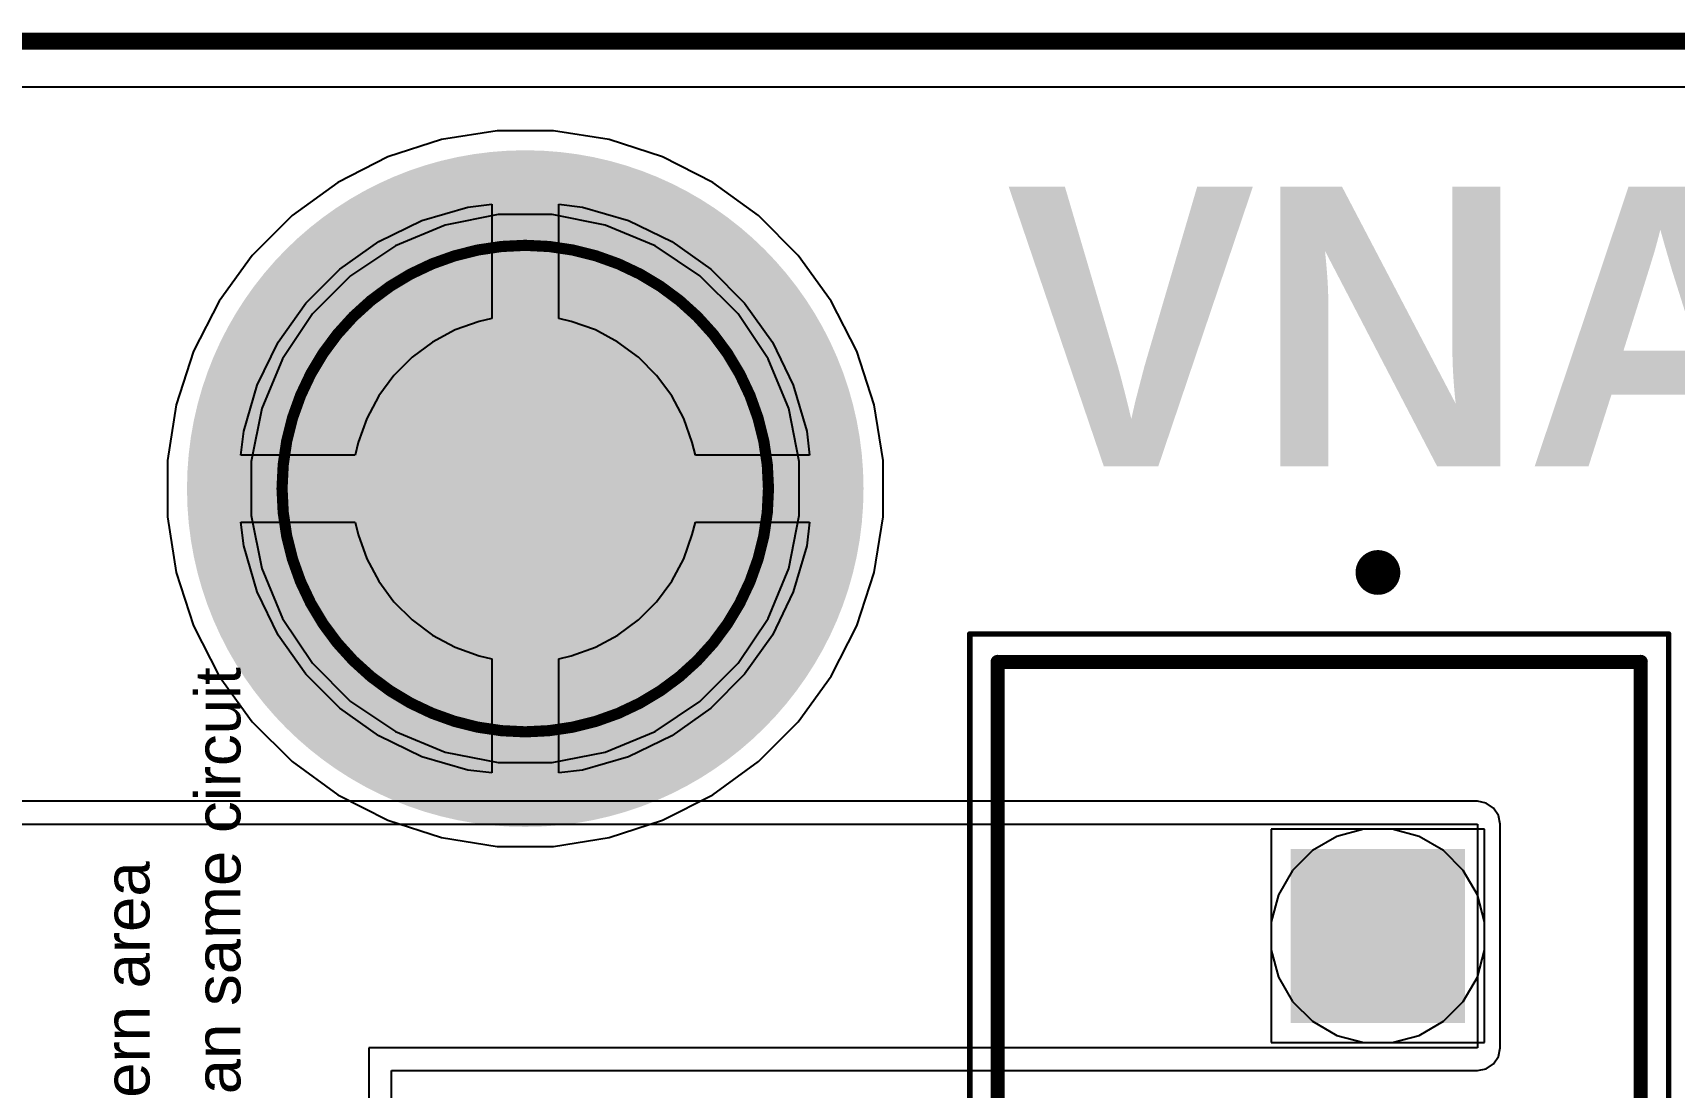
# Model space of a CAD drawing. Header units: inches. Extents: x 0 to 110, y 0 to 95.
# Drawn here: x 72.5 to 87.17, y 85.65 to 95.08 of the extents above; entities that cross this region are included whole.
import ezdxf

# ---------------------------------------------------------------- set-up
doc = ezdxf.new("R2010")
doc.units = ezdxf.units.IN
for name, color, linetype in [('Board Shape', 56, 'Continuous'), ('Bottom Layer', 5, 'Continuous'), ('Bottom Solder', 6, 'Continuous'), ('Int1', 16, 'Continuous'), ('Int2', 76, 'Continuous'), ('Mechanical 13', 56, 'Continuous'), ('Multi-Layer', 9, 'Continuous'), ('Pad Holes', 156, 'Continuous'), ('Top 3D Body', 56, 'Continuous'), ('Top Courtyard', 56, 'Continuous'), ('Top Layer', 1, 'Continuous'), ('Top Overlay', 2, 'Continuous'), ('Top Paste', 8, 'Continuous'), ('Top Solder', 216, 'Continuous')]:
    doc.layers.add(name, color=color, linetype=linetype)
doc.styles.add('Arial', font='', dxfattribs={"height": 0.2})
doc.styles.add('Century Gothic_Bold', font='', dxfattribs={"height": 0.2})
doc.styles.get('Arial').set_extended_font_data('Arial')
doc.styles.get('Century Gothic_Bold').set_extended_font_data('Century Gothic', bold=True)

# ---------------------------------------------------------------- blocks, each defined once
blk = doc.blocks.new('DF40C_40DS_1029')
at = {"layer": 'Bottom Layer'}
h = blk.add_hatch(color=5, dxfattribs=at)
edge = h.paths.add_edge_path()
edge.add_arc((14, -4.5), 2.25, 0, 360)
at = {"layer": 'Bottom Solder'}
h = blk.add_hatch(color=6, dxfattribs=at)
edge = h.paths.add_edge_path()
edge.add_arc((14, -4.5), 2.275, 0, 360)
at = {"layer": 'Int1'}
h = blk.add_hatch(color=16, dxfattribs=at)
edge = h.paths.add_edge_path()
edge.add_arc((14, -4.5), 2.25, 0, 360)
at = {"layer": 'Int2'}
h = blk.add_hatch(color=76, dxfattribs=at)
edge = h.paths.add_edge_path()
edge.add_arc((14, -4.5), 2.25, 0, 360)
at = {"layer": 'Pad Holes'}
h = blk.add_hatch(color=7, dxfattribs=at)
edge = h.paths.add_edge_path()
edge.add_arc((14, -4.5), 1.8, 0, 360)
at = {"layer": 'Top Layer'}
h = blk.add_hatch(color=1, dxfattribs=at)
edge = h.paths.add_edge_path()
edge.add_arc((14, -4.5), 3, 0, 360)
at = {"layer": 'Top Solder'}
h = blk.add_hatch(color=216, dxfattribs=at)
edge = h.paths.add_edge_path()
edge.add_arc((14, -4.5), 3.025, 0, 360)
at = {"layer": 'Top 3D Body'}
for points in [[(16.175, -4.5, 0.1, 0.1, 1), (11.825, -4.5, 0.1, 0.1, 1)], [(11.8, -4.5, 0.05, 0.05, 1), (11.85, -4.5, 0.05, 0.05, 1)], [(16.15, -4.5, 0.05, 0.05, 1), (16.2, -4.5, 0.05, 0.05, 1)]]:
    blk.add_lwpolyline(points, format="xyseb", close=True, dxfattribs=at)
at = {"layer": 'Top Paste'}
for p, q in [((13.076, -2.103), (13.487, -1.983)), ((13.487, -1.983), (13.7, -1.958)), ((13.7, -1.958), (13.7, -1.958)), ((13.7, -1.958), (13.7, -2.979)), ((14.3, -2.979), (14.3, -1.958)), ((14.3, -1.958), (14.513, -1.983)), ((14.513, -1.983), (14.924, -2.103)), ((12.69, -2.29), (13.076, -2.103)), ((14.924, -2.103), (15.31, -2.29)), ((12.341, -2.538), (12.69, -2.29)), ((15.31, -2.29), (15.659, -2.538)), ((12.038, -2.841), (12.341, -2.538)), ((15.659, -2.538), (15.962, -2.841)), ((11.79, -3.19), (12.038, -2.841)), ((15.962, -2.841), (16.21, -3.19)), ((13.589, -3.006), (13.373, -3.082)), ((13.7, -2.979), (13.589, -3.006)), ((13.7, -2.979), (13.7, -2.979)), ((14.411, -3.006), (14.3, -2.979)), ((14.3, -2.979), (14.3, -2.979)), ((14.3, -2.979), (14.3, -2.979)), ((14.627, -3.082), (14.411, -3.006)), ((11.603, -3.576), (11.79, -3.19)), ((13.171, -3.19), (12.988, -3.326)), ((13.373, -3.082), (13.171, -3.19)), ((14.829, -3.19), (14.627, -3.082)), ((15.012, -3.326), (14.829, -3.19)), ((16.21, -3.19), (16.397, -3.576)), ((12.988, -3.326), (12.826, -3.488)), ((15.174, -3.488), (15.012, -3.326)), ((12.826, -3.488), (12.69, -3.671)), ((15.31, -3.671), (15.174, -3.488)), ((11.483, -3.987), (11.603, -3.576)), ((16.397, -3.576), (16.517, -3.987)), ((12.69, -3.671), (12.582, -3.873)), ((15.418, -3.873), (15.31, -3.671)), ((12.582, -3.873), (12.506, -4.089)), ((15.494, -4.089), (15.418, -3.873)), ((11.458, -4.2), (11.483, -3.987)), ((12.506, -4.089), (12.479, -4.2)), ((15.521, -4.2), (15.494, -4.089)), ((16.517, -3.987), (16.542, -4.2)), ((12.479, -4.2), (11.458, -4.2)), ((12.479, -4.2), (12.479, -4.2)), ((12.479, -4.2), (12.479, -4.2)), ((16.542, -4.2), (15.521, -4.2)), ((15.521, -4.2), (15.521, -4.2)), ((16.542, -4.2), (16.542, -4.2)), ((11.483, -5.013), (11.458, -4.8)), ((11.458, -4.8), (11.458, -4.8)), ((11.458, -4.8), (12.479, -4.8)), ((12.479, -4.8), (12.479, -4.8)), ((12.479, -4.8), (12.506, -4.911)), ((15.494, -4.911), (15.521, -4.8)), ((15.521, -4.8), (16.542, -4.8)), ((15.521, -4.8), (15.521, -4.8)), ((15.521, -4.8), (15.521, -4.8)), ((16.542, -4.8), (16.517, -5.013)), ((12.506, -4.911), (12.582, -5.127)), ((15.418, -5.127), (15.494, -4.911)), ((11.603, -5.424), (11.483, -5.013)), ((12.582, -5.127), (12.69, -5.329)), ((15.31, -5.329), (15.418, -5.127)), ((16.517, -5.013), (16.397, -5.424)), ((11.79, -5.81), (11.603, -5.424)), ((12.69, -5.329), (12.826, -5.512)), ((15.174, -5.512), (15.31, -5.329)), ((16.397, -5.424), (16.21, -5.81)), ((12.826, -5.512), (12.988, -5.674)), ((15.012, -5.674), (15.174, -5.512)), ((12.988, -5.674), (13.171, -5.81)), ((14.829, -5.81), (15.012, -5.674)), ((12.038, -6.159), (11.79, -5.81)), ((13.171, -5.81), (13.373, -5.918)), ((14.627, -5.918), (14.829, -5.81)), ((16.21, -5.81), (15.962, -6.159)), ((13.373, -5.918), (13.589, -5.994)), ((13.589, -5.994), (13.7, -6.021)), ((14.3, -6.021), (14.411, -5.994)), ((14.411, -5.994), (14.627, -5.918)), ((12.341, -6.462), (12.038, -6.159)), ((13.7, -6.021), (13.7, -7.042)), ((13.7, -6.021), (13.7, -6.021)), ((13.7, -6.021), (13.7, -6.021)), ((14.3, -7.042), (14.3, -6.021)), ((14.3, -6.021), (14.3, -6.021)), ((15.962, -6.159), (15.659, -6.462)), ((12.69, -6.71), (12.341, -6.462)), ((15.659, -6.462), (15.31, -6.71)), ((13.076, -6.897), (12.69, -6.71)), ((15.31, -6.71), (14.924, -6.897)), ((13.487, -7.017), (13.076, -6.897)), ((14.924, -6.897), (14.513, -7.017)), ((13.7, -7.042), (13.487, -7.017)), ((14.513, -7.017), (14.3, -7.042)), ((14.3, -7.042), (14.3, -7.042))]:
    blk.add_line(p, q, dxfattribs=at)
at = {"layer": 'Mechanical 13', "style": 'Arial'}
for s, p in [('No Pattern area', (6.66, -1.14)), ('other than same circuit', (6.66, -1.953))]:
    blk.add_text(s, height=0.4064, dxfattribs=at).set_placement(p)
blk = doc.blocks.new('CWF_5_1132')
at = {"layer": 'Bottom Layer'}
h = blk.add_hatch(color=5, dxfattribs=at)
edge = h.paths.add_edge_path()
edge.add_arc((-5, -0.525), 0.754, 0, 360)
h = blk.add_hatch(color=5, dxfattribs=at)
edge = h.paths.add_edge_path()
edge.add_arc((-2.5, -0.525), 0.754, 0, 360)
h = blk.add_hatch(color=5, dxfattribs=at)
edge = h.paths.add_edge_path()
edge.add_arc((0, -0.525), 0.754, 0, 360)
h = blk.add_hatch(color=5, dxfattribs=at)
edge = h.paths.add_edge_path()
edge.add_arc((2.5, -0.525), 0.754, 0, 360)
blk.add_hatch(color=5, dxfattribs=at).paths.add_polyline_path([(4.246, 0.229), (5.754, 0.229), (5.754, -1.279), (4.246, -1.279)])
at = {"layer": 'Bottom Solder'}
h = blk.add_hatch(color=6, dxfattribs=at)
edge = h.paths.add_edge_path()
edge.add_arc((-5, -0.525), 0.779, 0, 360)
h = blk.add_hatch(color=6, dxfattribs=at)
edge = h.paths.add_edge_path()
edge.add_arc((-2.5, -0.525), 0.779, 0, 360)
h = blk.add_hatch(color=6, dxfattribs=at)
edge = h.paths.add_edge_path()
edge.add_arc((0, -0.525), 0.779, 0, 360)
h = blk.add_hatch(color=6, dxfattribs=at)
edge = h.paths.add_edge_path()
edge.add_arc((2.5, -0.525), 0.779, 0, 360)
blk.add_hatch(color=6, dxfattribs=at).paths.add_polyline_path([(4.221, 0.254), (5.779, 0.254), (5.779, -1.304), (4.221, -1.304)])
at = {"layer": 'Int1'}
h = blk.add_hatch(color=16, dxfattribs=at)
edge = h.paths.add_edge_path()
edge.add_arc((-5, -0.525), 0.754, 0, 360)
h = blk.add_hatch(color=16, dxfattribs=at)
edge = h.paths.add_edge_path()
edge.add_arc((-2.5, -0.525), 0.754, 0, 360)
h = blk.add_hatch(color=16, dxfattribs=at)
edge = h.paths.add_edge_path()
edge.add_arc((0, -0.525), 0.754, 0, 360)
h = blk.add_hatch(color=16, dxfattribs=at)
edge = h.paths.add_edge_path()
edge.add_arc((2.5, -0.525), 0.754, 0, 360)
h = blk.add_hatch(color=16, dxfattribs=at)
edge = h.paths.add_edge_path()
edge.add_arc((5, -0.525), 0.754, 0, 360)
at = {"layer": 'Int2'}
h = blk.add_hatch(color=76, dxfattribs=at)
edge = h.paths.add_edge_path()
edge.add_arc((-5, -0.525), 0.754, 0, 360)
h = blk.add_hatch(color=76, dxfattribs=at)
edge = h.paths.add_edge_path()
edge.add_arc((-2.5, -0.525), 0.754, 0, 360)
h = blk.add_hatch(color=76, dxfattribs=at)
edge = h.paths.add_edge_path()
edge.add_arc((0, -0.525), 0.754, 0, 360)
h = blk.add_hatch(color=76, dxfattribs=at)
edge = h.paths.add_edge_path()
edge.add_arc((2.5, -0.525), 0.754, 0, 360)
h = blk.add_hatch(color=76, dxfattribs=at)
edge = h.paths.add_edge_path()
edge.add_arc((5, -0.525), 0.754, 0, 360)
at = {"layer": 'Multi-Layer'}
h = blk.add_hatch(color=9, dxfattribs=at)
edge = h.paths.add_edge_path()
edge.add_arc((-5, -0.525), 0.754, 0, 360)
h = blk.add_hatch(color=9, dxfattribs=at)
edge = h.paths.add_edge_path()
edge.add_arc((-2.5, -0.525), 0.754, 0, 360)
h = blk.add_hatch(color=9, dxfattribs=at)
edge = h.paths.add_edge_path()
edge.add_arc((0, -0.525), 0.754, 0, 360)
h = blk.add_hatch(color=9, dxfattribs=at)
edge = h.paths.add_edge_path()
edge.add_arc((2.5, -0.525), 0.754, 0, 360)
at = {"layer": 'Pad Holes'}
h = blk.add_hatch(color=7, dxfattribs=at)
edge = h.paths.add_edge_path()
edge.add_arc((-5, -0.525), 0.5, 0, 360)
h = blk.add_hatch(color=7, dxfattribs=at)
edge = h.paths.add_edge_path()
edge.add_arc((-2.5, -0.525), 0.5, 0, 360)
h = blk.add_hatch(color=7, dxfattribs=at)
edge = h.paths.add_edge_path()
edge.add_arc((0, -0.525), 0.5, 0, 360)
h = blk.add_hatch(color=7, dxfattribs=at)
edge = h.paths.add_edge_path()
edge.add_arc((2.5, -0.525), 0.5, 0, 360)
h = blk.add_hatch(color=7, dxfattribs=at)
edge = h.paths.add_edge_path()
edge.add_arc((5, -0.525), 0.5, 0, 360)
at = {"layer": 'Top Layer'}
h = blk.add_hatch(color=1, dxfattribs=at)
edge = h.paths.add_edge_path()
edge.add_arc((-5, -0.525), 0.754, 0, 360)
h = blk.add_hatch(color=1, dxfattribs=at)
edge = h.paths.add_edge_path()
edge.add_arc((-2.5, -0.525), 0.754, 0, 360)
h = blk.add_hatch(color=1, dxfattribs=at)
edge = h.paths.add_edge_path()
edge.add_arc((0, -0.525), 0.754, 0, 360)
h = blk.add_hatch(color=1, dxfattribs=at)
edge = h.paths.add_edge_path()
edge.add_arc((2.5, -0.525), 0.754, 0, 360)
blk.add_hatch(color=1, dxfattribs=at).paths.add_polyline_path([(4.246, 0.229), (5.754, 0.229), (5.754, -1.279), (4.246, -1.279)])
at = {"layer": 'Top Solder'}
h = blk.add_hatch(color=216, dxfattribs=at)
edge = h.paths.add_edge_path()
edge.add_arc((-5, -0.525), 0.779, 0, 360)
h = blk.add_hatch(color=216, dxfattribs=at)
edge = h.paths.add_edge_path()
edge.add_arc((-2.5, -0.525), 0.779, 0, 360)
h = blk.add_hatch(color=216, dxfattribs=at)
edge = h.paths.add_edge_path()
edge.add_arc((0, -0.525), 0.779, 0, 360)
h = blk.add_hatch(color=216, dxfattribs=at)
edge = h.paths.add_edge_path()
edge.add_arc((2.5, -0.525), 0.779, 0, 360)
blk.add_hatch(color=216, dxfattribs=at).paths.add_polyline_path([(4.221, 0.254), (5.779, 0.254), (5.779, -1.304), (4.221, -1.304)])
at = {"layer": 'Mechanical 13'}
for points in [[(-7.45, 2.875, 0.127, 0.127, 0), (7.45, 2.875, 0.127, 0.127, 0)], [(-7.45, 2.875, 0.127, 0.127, 0), (-7.45, -2.875, 0.127, 0.127, 0)], [(7.45, 2.875, 0.127, 0.127, 0), (7.45, -2.875, 0.127, 0.127, 0)], [(-7.45, -2.875, 0.127, 0.127, 0), (7.45, -2.875, 0.127, 0.127, 0)]]:
    blk.add_lwpolyline(points, format="xyseb", dxfattribs=at)
for points in [[(-7.482, 2.875, 0.0635, 0.0635, 1), (-7.418, 2.875, 0.0635, 0.0635, 1)], [(-7.482, 2.875, 0.0635, 0.0635, 1), (-7.418, 2.875, 0.0635, 0.0635, 1)], [(7.418, 2.875, 0.0635, 0.0635, 1), (7.482, 2.875, 0.0635, 0.0635, 1)], [(7.418, 2.875, 0.0635, 0.0635, 1), (7.482, 2.875, 0.0635, 0.0635, 1)], [(8.35, -0.525, 0.2, 0.2, 1), (8.15, -0.525, 0.2, 0.2, 1)], [(8.1, -0.525, 0.1, 0.1, 1), (8.2, -0.525, 0.1, 0.1, 1)], [(8.3, -0.525, 0.1, 0.1, 1), (8.4, -0.525, 0.1, 0.1, 1)], [(-7.482, -2.875, 0.0635, 0.0635, 1), (-7.418, -2.875, 0.0635, 0.0635, 1)], [(-7.482, -2.875, 0.0635, 0.0635, 1), (-7.418, -2.875, 0.0635, 0.0635, 1)], [(7.418, -2.875, 0.0635, 0.0635, 1), (7.482, -2.875, 0.0635, 0.0635, 1)], [(7.418, -2.875, 0.0635, 0.0635, 1), (7.482, -2.875, 0.0635, 0.0635, 1)]]:
    blk.add_lwpolyline(points, format="xyseb", close=True, dxfattribs=at)
at = {"layer": 'Top Courtyard'}
for points in [[(-7.7, 3.125, 0.05, 0.05, 0), (7.7, 3.125, 0.05, 0.05, 0)], [(-7.7, 3.125, 0.05, 0.05, 0), (-7.7, -3.125, 0.05, 0.05, 0)], [(7.7, 3.125, 0.05, 0.05, 0), (7.7, -3.125, 0.05, 0.05, 0)], [(-7.7, -3.125, 0.05, 0.05, 0), (7.7, -3.125, 0.05, 0.05, 0)]]:
    blk.add_lwpolyline(points, format="xyseb", dxfattribs=at)
for points in [[(-7.712, 3.125, 0.025, 0.025, 1), (-7.688, 3.125, 0.025, 0.025, 1)], [(-7.712, 3.125, 0.025, 0.025, 1), (-7.688, 3.125, 0.025, 0.025, 1)], [(7.688, 3.125, 0.025, 0.025, 1), (7.712, 3.125, 0.025, 0.025, 1)], [(7.688, 3.125, 0.025, 0.025, 1), (7.712, 3.125, 0.025, 0.025, 1)], [(-7.712, -3.125, 0.025, 0.025, 1), (-7.688, -3.125, 0.025, 0.025, 1)], [(-7.712, -3.125, 0.025, 0.025, 1), (-7.688, -3.125, 0.025, 0.025, 1)], [(7.688, -3.125, 0.025, 0.025, 1), (7.712, -3.125, 0.025, 0.025, 1)], [(7.688, -3.125, 0.025, 0.025, 1), (7.712, -3.125, 0.025, 0.025, 1)]]:
    blk.add_lwpolyline(points, format="xyseb", close=True, dxfattribs=at)
at = {"layer": 'Top Overlay'}
for points in [[(-7.45, 2.875, 0.127, 0.127, 0), (-7.45, -2.875, 0.127, 0.127, 0)], [(-7.45, 2.875, 0.127, 0.127, 0), (7.45, 2.875, 0.127, 0.127, 0)], [(7.45, 2.875, 0.127, 0.127, 0), (7.45, -2.875, 0.127, 0.127, 0)], [(-7.45, -2.875, 0.127, 0.127, 0), (7.45, -2.875, 0.127, 0.127, 0)]]:
    blk.add_lwpolyline(points, format="xyseb", dxfattribs=at)
for points in [[(-7.482, 2.875, 0.0635, 0.0635, 1), (-7.418, 2.875, 0.0635, 0.0635, 1)], [(-7.482, 2.875, 0.0635, 0.0635, 1), (-7.418, 2.875, 0.0635, 0.0635, 1)], [(7.418, 2.875, 0.0635, 0.0635, 1), (7.482, 2.875, 0.0635, 0.0635, 1)], [(7.418, 2.875, 0.0635, 0.0635, 1), (7.482, 2.875, 0.0635, 0.0635, 1)], [(8.35, -0.525, 0.2, 0.2, 1), (8.15, -0.525, 0.2, 0.2, 1)], [(8.1, -0.525, 0.1, 0.1, 1), (8.2, -0.525, 0.1, 0.1, 1)], [(8.3, -0.525, 0.1, 0.1, 1), (8.4, -0.525, 0.1, 0.1, 1)], [(-7.482, -2.875, 0.0635, 0.0635, 1), (-7.418, -2.875, 0.0635, 0.0635, 1)], [(-7.482, -2.875, 0.0635, 0.0635, 1), (-7.418, -2.875, 0.0635, 0.0635, 1)], [(7.418, -2.875, 0.0635, 0.0635, 1), (7.482, -2.875, 0.0635, 0.0635, 1)], [(7.418, -2.875, 0.0635, 0.0635, 1), (7.482, -2.875, 0.0635, 0.0635, 1)]]:
    blk.add_lwpolyline(points, format="xyseb", close=True, dxfattribs=at)

msp = doc.modelspace()

# ---------------------------------------------------------------- linework, layer by layer
at = {"layer": 'Board Shape'}
msp.add_lwpolyline([(2, 95, 0.15, 0.15, 0), (89.072, 95, 0.15, 0.15, 0)], format="xyseb", dxfattribs=at)
at = {"layer": 'Int1'}
for p, q in [((2, 94.592), (89.072, 94.592)), ((76.185, 93.356), (75.739, 93.171)), ((76.659, 93.45), (76.185, 93.356)), ((77.141, 93.45), (76.659, 93.45)), ((77.615, 93.356), (77.141, 93.45)), ((78.061, 93.171), (77.615, 93.356)), ((75.739, 93.171), (75.338, 92.903)), ((78.462, 92.903), (78.061, 93.171)), ((75.338, 92.903), (74.997, 92.562)), ((78.803, 92.562), (78.462, 92.903)), ((74.997, 92.562), (74.729, 92.161)), ((79.071, 92.161), (78.803, 92.562)), ((74.729, 92.161), (74.544, 91.715)), ((79.256, 91.715), (79.071, 92.161)), ((74.544, 91.715), (74.45, 91.241)), ((79.35, 91.241), (79.256, 91.715)), ((74.45, 91.241), (74.45, 90.759)), ((79.35, 90.759), (79.35, 91.241)), ((74.45, 90.759), (74.544, 90.285)), ((79.256, 90.285), (79.35, 90.759)), ((74.544, 90.285), (74.729, 89.839)), ((79.071, 89.839), (79.256, 90.285)), ((74.729, 89.839), (74.997, 89.438)), ((78.803, 89.438), (79.071, 89.839)), ((74.997, 89.438), (75.338, 89.097)), ((78.462, 89.097), (78.803, 89.438)), ((75.338, 89.097), (75.739, 88.829)), ((78.061, 88.829), (78.462, 89.097)), ((75.739, 88.829), (76.185, 88.644)), ((77.615, 88.644), (78.061, 88.829)), ((76.185, 88.644), (76.659, 88.55)), ((76.659, 88.55), (77.141, 88.55)), ((77.141, 88.55), (77.615, 88.644)), ((85.414, 88.204), (71.25, 88.204)), ((85.492, 88.188), (85.414, 88.204)), ((85.558, 88.144), (85.492, 88.188)), ((85.602, 88.078), (85.558, 88.144)), ((85.618, 88), (85.602, 88.078)), ((71.25, 88), (85.414, 88)), ((85.414, 88), (85.414, 86)), ((85.618, 86), (85.618, 88)), ((85.414, 86), (75.5, 86)), ((75.5, 86), (75.5, 79.1)), ((85.558, 85.856), (85.602, 85.922)), ((85.602, 85.922), (85.618, 86)), ((75.704, 79.1), (75.704, 85.796)), ((75.704, 85.796), (85.414, 85.796)), ((85.414, 85.796), (85.492, 85.812)), ((85.492, 85.812), (85.558, 85.856))]:
    msp.add_line(p, q, dxfattribs=at)
at = {"layer": 'Int2'}
for p, q in [((50.5, 94.592), (89.072, 94.592)), ((76.185, 93.356), (75.739, 93.171)), ((76.659, 93.45), (76.185, 93.356)), ((77.141, 93.45), (76.659, 93.45)), ((77.615, 93.356), (77.141, 93.45)), ((78.061, 93.171), (77.615, 93.356)), ((75.739, 93.171), (75.338, 92.903)), ((78.462, 92.903), (78.061, 93.171)), ((75.338, 92.903), (74.997, 92.562)), ((78.803, 92.562), (78.462, 92.903)), ((74.997, 92.562), (74.729, 92.161)), ((79.071, 92.161), (78.803, 92.562)), ((74.729, 92.161), (74.544, 91.715)), ((79.256, 91.715), (79.071, 92.161)), ((74.544, 91.715), (74.45, 91.241)), ((79.35, 91.241), (79.256, 91.715)), ((74.45, 91.241), (74.45, 90.759)), ((79.35, 90.759), (79.35, 91.241)), ((74.45, 90.759), (74.544, 90.285)), ((79.256, 90.285), (79.35, 90.759)), ((74.544, 90.285), (74.729, 89.839)), ((79.071, 89.839), (79.256, 90.285)), ((74.729, 89.839), (74.997, 89.438)), ((78.803, 89.438), (79.071, 89.839)), ((74.997, 89.438), (75.338, 89.097)), ((78.462, 89.097), (78.803, 89.438)), ((75.338, 89.097), (75.739, 88.829)), ((78.061, 88.829), (78.462, 89.097)), ((75.739, 88.829), (76.185, 88.644)), ((77.615, 88.644), (78.061, 88.829)), ((76.185, 88.644), (76.659, 88.55)), ((76.659, 88.55), (77.141, 88.55)), ((77.141, 88.55), (77.615, 88.644)), ((84.399, 87.954), (84.157, 87.889)), ((84.651, 87.954), (84.399, 87.954)), ((84.893, 87.889), (84.651, 87.954)), ((84.157, 87.889), (83.939, 87.763)), ((85.111, 87.763), (84.893, 87.889)), ((83.939, 87.763), (83.762, 87.586)), ((85.288, 87.586), (85.111, 87.763)), ((83.762, 87.586), (83.636, 87.368)), ((85.414, 87.368), (85.288, 87.586)), ((83.636, 87.368), (83.571, 87.126)), ((85.479, 87.126), (85.414, 87.368)), ((83.571, 87.126), (83.571, 86.874)), ((85.479, 86.874), (85.479, 87.126)), ((83.571, 86.874), (83.636, 86.632)), ((85.414, 86.632), (85.479, 86.874)), ((83.636, 86.632), (83.762, 86.414)), ((85.288, 86.414), (85.414, 86.632)), ((83.762, 86.414), (83.939, 86.237)), ((85.111, 86.237), (85.288, 86.414)), ((83.939, 86.237), (84.157, 86.111)), ((84.893, 86.111), (85.111, 86.237)), ((84.157, 86.111), (84.399, 86.046)), ((84.399, 86.046), (84.651, 86.046)), ((84.651, 86.046), (84.893, 86.111))]:
    msp.add_line(p, q, dxfattribs=at)
at = {"layer": 'Top Layer'}
for p, q in [((27.025, 94.592), (89.072, 94.592)), ((76.151, 94.121), (75.672, 93.966)), ((76.648, 94.2), (76.151, 94.121)), ((77.152, 94.2), (76.648, 94.2)), ((77.649, 94.121), (77.152, 94.2)), ((78.128, 93.966), (77.649, 94.121)), ((75.672, 93.966), (75.223, 93.737)), ((78.577, 93.737), (78.128, 93.966)), ((75.223, 93.737), (74.815, 93.441)), ((78.985, 93.441), (78.577, 93.737)), ((74.815, 93.441), (74.459, 93.085)), ((79.341, 93.085), (78.985, 93.441)), ((74.459, 93.085), (74.163, 92.677)), ((79.637, 92.677), (79.341, 93.085)), ((74.163, 92.677), (73.934, 92.228)), ((79.866, 92.228), (79.637, 92.677)), ((73.934, 92.228), (73.779, 91.749)), ((80.021, 91.749), (79.866, 92.228)), ((73.779, 91.749), (73.7, 91.252)), ((80.1, 91.252), (80.021, 91.749)), ((73.7, 91.252), (73.7, 90.748)), ((80.1, 90.748), (80.1, 91.252)), ((73.7, 90.748), (73.779, 90.251)), ((80.021, 90.251), (80.1, 90.748)), ((73.779, 90.251), (73.934, 89.772)), ((79.866, 89.772), (80.021, 90.251)), ((73.934, 89.772), (74.163, 89.323)), ((79.637, 89.323), (79.866, 89.772)), ((74.163, 89.323), (74.459, 88.915)), ((79.341, 88.915), (79.637, 89.323)), ((74.459, 88.915), (74.815, 88.559)), ((78.985, 88.559), (79.341, 88.915)), ((74.815, 88.559), (75.223, 88.263)), ((78.577, 88.263), (78.985, 88.559)), ((75.223, 88.263), (75.672, 88.034)), ((78.128, 88.034), (78.577, 88.263)), ((75.672, 88.034), (76.151, 87.879)), ((77.649, 87.879), (78.128, 88.034)), ((85.479, 87.954), (83.571, 87.954)), ((83.571, 87.954), (83.571, 86.046)), ((85.479, 86.046), (85.479, 87.954)), ((76.151, 87.879), (76.648, 87.8)), ((76.648, 87.8), (77.152, 87.8)), ((77.152, 87.8), (77.649, 87.879)), ((83.571, 86.046), (85.479, 86.046))]:
    msp.add_line(p, q, dxfattribs=at)

# ---------------------------------------------------------------- block references
at = {"rotation": 90}
for name, p in [('DF40C_40DS_1029', (72.4, 77)), ('CWF_5_1132', (84, 82))]:
    msp.add_blockref(name, p, dxfattribs=at)

# ---------------------------------------------------------------- texts
at = {"layer": 'Top Overlay', "style": 'Century Gothic_Bold'}
msp.add_text('VNAV', height=2.5, rotation=360, dxfattribs=at).set_placement((81.2, 91.2))

doc.saveas('drawing.dxf')
